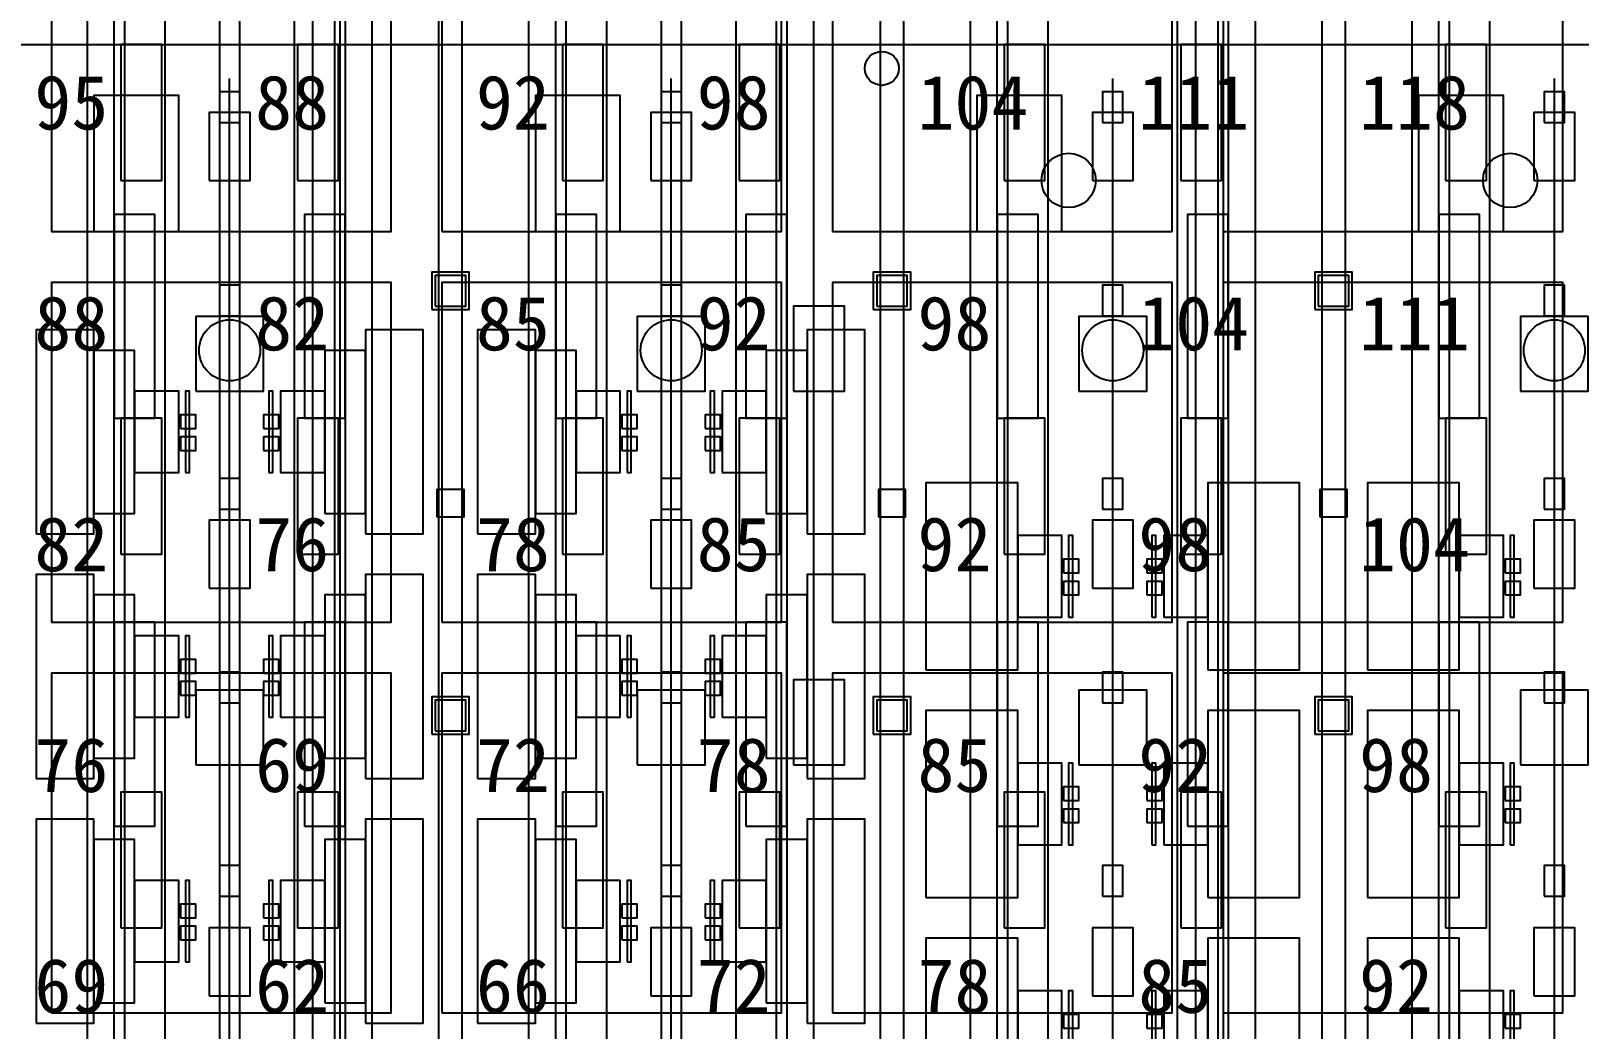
# Model space of a CAD drawing. Header units: metres. Extents: x -1640 to 1560, y -268 to 2338.
# Drawn here: x 166.9 to 212.48, y 934.02 to 963.4 of the extents above; entities that cross this region are included whole.
import ezdxf

# ---------------------------------------------------------------- set-up
doc = ezdxf.new("R2010")
doc.units = ezdxf.units.M
for name, color, linetype in [('1F_CHL', 4, 'Continuous'), ('1F_PUMP', 2, 'Continuous'), ('1F_SCR', 3, 'Continuous'), ('1F_STRUCT_COLUMN', 8, 'Continuous'), ('2F_CSF_LATERAL_RACK_CONCEPT', 9, 'Continuous'), ('2F_RFG', 5, 'Continuous'), ('2F_STRUCT_COLUMN', 8, 'Continuous'), ('2F_VMB', 6, 'Continuous'), ('3F_CLEANROOM_OVERHEAD_PIPE_DUCT_CONCEPT', 9, 'Continuous'), ('3F_CMP', 5, 'Continuous'), ('3F_EHS_EGRESS_DIST_M', 2, 'Continuous'), ('3F_EHS_EXTINGUISHER_HYDRANT_CABINET_CONCEPT', 1, 'Continuous'), ('3F_EHS_GAS_DETECTOR', 6, 'Continuous'), ('3F_EHS_SAFETY_SHOWER_EYEWASH_CONCEPT', 3, 'Continuous'), ('3F_ETCH', 2, 'Continuous'), ('3F_FOUP', 5, 'Continuous'), ('3F_OHT', 9, 'Continuous'), ('3F_OHTV', 1, 'Continuous'), ('3F_STK', 3, 'Continuous'), ('3F_STRUCT_COLUMN', 8, 'Continuous'), ('3F_TBAR', 6, 'Continuous'), ('4F_FFU', 1, 'Continuous'), ('4F_STRUCT_PLENUM_TRUSS_CONCEPT', 9, 'Continuous'), ('5F_CHL', 4, 'Continuous'), ('5F_PUMP', 2, 'Continuous'), ('5F_SCR', 3, 'Continuous'), ('5F_STRUCT_COLUMN', 8, 'Continuous'), ('6F_CSF_LATERAL_RACK_CONCEPT', 9, 'Continuous'), ('6F_RFG', 5, 'Continuous'), ('6F_STRUCT_COLUMN', 8, 'Continuous'), ('6F_VMB', 6, 'Continuous'), ('7F_CLEANROOM_OVERHEAD_PIPE_DUCT_CONCEPT', 9, 'Continuous'), ('7F_CMP', 5, 'Continuous'), ('7F_EHS_EGRESS_DIST_M', 2, 'Continuous'), ('7F_EHS_EXTINGUISHER_HYDRANT_CABINET_CONCEPT', 1, 'Continuous'), ('7F_EHS_GAS_DETECTOR', 6, 'Continuous'), ('7F_EHS_SAFETY_SHOWER_EYEWASH_CONCEPT', 3, 'Continuous'), ('7F_ETCH', 2, 'Continuous'), ('7F_FOUP', 5, 'Continuous'), ('7F_OHT', 9, 'Continuous'), ('7F_OHTV', 1, 'Continuous'), ('7F_STK', 3, 'Continuous'), ('7F_STRUCT_COLUMN', 8, 'Continuous'), ('7F_TBAR', 6, 'Continuous'), ('8F_FFU', 1, 'Continuous'), ('8F_STRUCT_PLENUM_TRUSS_CONCEPT', 9, 'Continuous'), ('EHS_TREATED_EXHAUST', 30, 'Continuous'), ('UTIL_PCW.R_CONCEPT', 1, 'Continuous'), ('UTIL_PCW.S_CONCEPT', 6, 'Continuous')]:
    doc.layers.add(name, color=color, linetype=linetype)

msp = doc.modelspace()

# ---------------------------------------------------------------- linework, layer by layer
at = {"layer": '1F_CHL'}
for points in [[(189.35, 952.8), (190.85, 952.8), (190.85, 955.3), (189.35, 955.3)], [(189.35, 941.8), (190.85, 941.8), (190.85, 944.3), (189.35, 944.3)]]:
    msp.add_lwpolyline(points, close=True, dxfattribs=at)
at = {"layer": '1F_PUMP'}
for points in [[(169.55, 959), (170.75, 959), (170.75, 963), (169.55, 963)], [(174.75, 959), (175.95, 959), (175.95, 963), (174.75, 963)], [(182.55, 959), (183.75, 959), (183.75, 963), (182.55, 963)], [(187.75, 959), (188.95, 959), (188.95, 963), (187.75, 963)], [(195.55, 959), (196.75, 959), (196.75, 963), (195.55, 963)], [(200.75, 959), (201.95, 959), (201.95, 963), (200.75, 963)], [(208.55, 959), (209.75, 959), (209.75, 963), (208.55, 963)], [(169.55, 948), (170.75, 948), (170.75, 952), (169.55, 952)], [(174.75, 948), (175.95, 948), (175.95, 952), (174.75, 952)], [(182.55, 948), (183.75, 948), (183.75, 952), (182.55, 952)], [(187.75, 948), (188.95, 948), (188.95, 952), (187.75, 952)], [(195.55, 948), (196.75, 948), (196.75, 952), (195.55, 952)], [(200.75, 948), (201.95, 948), (201.95, 952), (200.75, 952)], [(208.55, 948), (209.75, 948), (209.75, 952), (208.55, 952)], [(169.55, 937), (170.75, 937), (170.75, 941), (169.55, 941)], [(174.75, 937), (175.95, 937), (175.95, 941), (174.75, 941)], [(182.55, 937), (183.75, 937), (183.75, 941), (182.55, 941)], [(187.75, 937), (188.95, 937), (188.95, 941), (187.75, 941)], [(195.55, 937), (196.75, 937), (196.75, 941), (195.55, 941)], [(200.75, 937), (201.95, 937), (201.95, 941), (200.75, 941)], [(208.55, 937), (209.75, 937), (209.75, 941), (208.55, 941)]]:
    msp.add_lwpolyline(points, close=True, dxfattribs=at)
at = {"layer": '1F_SCR'}
for points in [[(171.75, 952.8), (173.75, 952.8), (173.75, 955), (171.75, 955)], [(184.75, 952.8), (186.75, 952.8), (186.75, 955), (184.75, 955)], [(197.75, 952.8), (199.75, 952.8), (199.75, 955), (197.75, 955)], [(210.75, 952.8), (212.75, 952.8), (212.75, 955), (210.75, 955)], [(171.75, 941.8), (173.75, 941.8), (173.75, 944), (171.75, 944)], [(184.75, 941.8), (186.75, 941.8), (186.75, 944), (184.75, 944)], [(197.75, 941.8), (199.75, 941.8), (199.75, 944), (197.75, 944)], [(210.75, 941.8), (212.75, 941.8), (212.75, 944), (210.75, 944)]]:
    msp.add_lwpolyline(points, close=True, dxfattribs=at)
at = {"layer": '1F_STRUCT_COLUMN'}
for points in [[(178.7, 955.2), (179.8, 955.2), (179.8, 956.3), (178.7, 956.3)], [(191.7, 955.2), (192.8, 955.2), (192.8, 956.3), (191.7, 956.3)], [(204.7, 955.2), (205.8, 955.2), (205.8, 956.3), (204.7, 956.3)], [(178.7, 942.7), (179.8, 942.7), (179.8, 943.8), (178.7, 943.8)], [(191.7, 942.7), (192.8, 942.7), (192.8, 943.8), (191.7, 943.8)], [(204.7, 942.7), (205.8, 942.7), (205.8, 943.8), (204.7, 943.8)]]:
    msp.add_lwpolyline(points, close=True, dxfattribs=at)
at = {"layer": '2F_CSF_LATERAL_RACK_CONCEPT'}
for points in [[(168.55, 891), (169.35, 891), (169.35, 1041), (168.55, 1041)], [(176.15, 891), (176.95, 891), (176.95, 1041), (176.15, 1041)], [(181.55, 891), (182.35, 891), (182.35, 1041), (181.55, 1041)], [(189.15, 891), (189.95, 891), (189.95, 1041), (189.15, 1041)], [(194.55, 891), (195.35, 891), (195.35, 1041), (194.55, 1041)], [(202.15, 891), (202.95, 891), (202.95, 1041), (202.15, 1041)], [(207.55, 891), (208.35, 891), (208.35, 1041), (207.55, 1041)]]:
    msp.add_lwpolyline(points, close=True, dxfattribs=at)
at = {"layer": '2F_RFG'}
for points in [[(169.35, 952), (170.55, 952), (170.55, 958), (169.35, 958)], [(174.95, 952), (176.15, 952), (176.15, 958), (174.95, 958)], [(182.35, 952), (183.55, 952), (183.55, 958), (182.35, 958)], [(187.95, 952), (189.15, 952), (189.15, 958), (187.95, 958)], [(195.35, 952), (196.55, 952), (196.55, 958), (195.35, 958)], [(200.95, 952), (202.15, 952), (202.15, 958), (200.95, 958)], [(208.35, 952), (209.55, 952), (209.55, 958), (208.35, 958)], [(169.35, 940), (170.55, 940), (170.55, 946), (169.35, 946)], [(174.95, 940), (176.15, 940), (176.15, 946), (174.95, 946)], [(182.35, 940), (183.55, 940), (183.55, 946), (182.35, 946)], [(187.95, 940), (189.15, 940), (189.15, 946), (187.95, 946)], [(195.35, 940), (196.55, 940), (196.55, 946), (195.35, 946)], [(200.95, 940), (202.15, 940), (202.15, 946), (200.95, 946)], [(208.35, 940), (209.55, 940), (209.55, 946), (208.35, 946)]]:
    msp.add_lwpolyline(points, close=True, dxfattribs=at)
at = {"layer": '2F_STRUCT_COLUMN'}
for points in [[(178.8, 955.3), (179.7, 955.3), (179.7, 956.2), (178.8, 956.2)], [(191.8, 955.3), (192.7, 955.3), (192.7, 956.2), (191.8, 956.2)], [(204.8, 955.3), (205.7, 955.3), (205.7, 956.2), (204.8, 956.2)], [(178.8, 942.8), (179.7, 942.8), (179.7, 943.7), (178.8, 943.7)], [(191.8, 942.8), (192.7, 942.8), (192.7, 943.7), (191.8, 943.7)], [(204.8, 942.8), (205.7, 942.8), (205.7, 943.7), (204.8, 943.7)]]:
    msp.add_lwpolyline(points, close=True, dxfattribs=at)
at = {"layer": '2F_VMB'}
for points in [[(172.15, 959), (173.35, 959), (173.35, 961), (172.15, 961)], [(185.15, 959), (186.35, 959), (186.35, 961), (185.15, 961)], [(198.15, 959), (199.35, 959), (199.35, 961), (198.15, 961)], [(211.15, 959), (212.35, 959), (212.35, 961), (211.15, 961)], [(172.15, 947), (173.35, 947), (173.35, 949), (172.15, 949)], [(185.15, 947), (186.35, 947), (186.35, 949), (185.15, 949)], [(198.15, 947), (199.35, 947), (199.35, 949), (198.15, 949)], [(211.15, 947), (212.35, 947), (212.35, 949), (211.15, 949)], [(172.15, 935), (173.35, 935), (173.35, 937), (172.15, 937)], [(185.15, 935), (186.35, 935), (186.35, 937), (185.15, 937)], [(198.15, 935), (199.35, 935), (199.35, 937), (198.15, 937)], [(211.15, 935), (212.35, 935), (212.35, 937), (211.15, 937)]]:
    msp.add_lwpolyline(points, close=True, dxfattribs=at)
at = {"layer": '3F_CLEANROOM_OVERHEAD_PIPE_DUCT_CONCEPT'}
for points in [[(169.65, 890), (170.85, 890), (170.85, 1042), (169.65, 1042)], [(174.65, 890), (175.85, 890), (175.85, 1042), (174.65, 1042)], [(182.65, 890), (183.85, 890), (183.85, 1042), (182.65, 1042)], [(187.65, 890), (188.85, 890), (188.85, 1042), (187.65, 1042)], [(195.65, 890), (196.85, 890), (196.85, 1042), (195.65, 1042)], [(200.65, 890), (201.85, 890), (201.85, 1042), (200.65, 1042)], [(208.65, 890), (209.85, 890), (209.85, 1042), (208.65, 1042)]]:
    msp.add_lwpolyline(points, close=True, dxfattribs=at)
at = {"layer": '3F_CMP'}
for points in [[(193.25, 944.6), (195.95, 944.6), (195.95, 950.1), (193.25, 950.1)], [(201.55, 944.6), (204.25, 944.6), (204.25, 950.1), (201.55, 950.1)], [(206.25, 944.6), (208.95, 944.6), (208.95, 950.1), (206.25, 950.1)], [(195.95, 946.15), (197.25, 946.15), (197.25, 948.55), (195.95, 948.55)], [(200.25, 946.15), (201.55, 946.15), (201.55, 948.55), (200.25, 948.55)], [(208.95, 946.15), (210.25, 946.15), (210.25, 948.55), (208.95, 948.55)], [(193.25, 937.9), (195.95, 937.9), (195.95, 943.4), (193.25, 943.4)], [(201.55, 937.9), (204.25, 937.9), (204.25, 943.4), (201.55, 943.4)], [(206.25, 937.9), (208.95, 937.9), (208.95, 943.4), (206.25, 943.4)], [(195.95, 939.45), (197.25, 939.45), (197.25, 941.85), (195.95, 941.85)], [(200.25, 939.45), (201.55, 939.45), (201.55, 941.85), (200.25, 941.85)], [(208.95, 939.45), (210.25, 939.45), (210.25, 941.85), (208.95, 941.85)], [(193.25, 931.2), (195.95, 931.2), (195.95, 936.7), (193.25, 936.7)], [(201.55, 931.2), (204.25, 931.2), (204.25, 936.7), (201.55, 936.7)], [(206.25, 931.2), (208.95, 931.2), (208.95, 936.7), (206.25, 936.7)], [(195.95, 932.75), (197.25, 932.75), (197.25, 935.15), (195.95, 935.15)], [(200.25, 932.75), (201.55, 932.75), (201.55, 935.15), (200.25, 935.15)], [(208.95, 932.75), (210.25, 932.75), (210.25, 935.15), (208.95, 935.15)]]:
    msp.add_lwpolyline(points, close=True, dxfattribs=at)
at = {"layer": '3F_EHS_EXTINGUISHER_HYDRANT_CABINET_CONCEPT'}
msp.add_circle((191.95, 962.3), 0.5, dxfattribs=at)
at = {"layer": '3F_EHS_GAS_DETECTOR'}
for centre in [(172.75, 954), (185.75, 954), (198.75, 954), (211.75, 954)]:
    msp.add_circle(centre, 0.9, dxfattribs=at)
at = {"layer": '3F_EHS_SAFETY_SHOWER_EYEWASH_CONCEPT'}
for centre in [(197.45, 959), (210.45, 959)]:
    msp.add_circle(centre, 0.8, dxfattribs=at)
at = {"layer": '3F_ETCH'}
for points in [[(167.05, 948.6), (168.75, 948.6), (168.75, 954.6), (167.05, 954.6)], [(176.75, 948.6), (178.45, 948.6), (178.45, 954.6), (176.75, 954.6)], [(180.05, 948.6), (181.75, 948.6), (181.75, 954.6), (180.05, 954.6)], [(189.75, 948.6), (191.45, 948.6), (191.45, 954.6), (189.75, 954.6)], [(168.75, 949.2), (169.95, 949.2), (169.95, 954), (168.75, 954)], [(175.55, 949.2), (176.75, 949.2), (176.75, 954), (175.55, 954)], [(181.75, 949.2), (182.95, 949.2), (182.95, 954), (181.75, 954)], [(188.55, 949.2), (189.75, 949.2), (189.75, 954), (188.55, 954)], [(169.95, 950.4), (171.25, 950.4), (171.25, 952.8), (169.95, 952.8)], [(174.25, 950.4), (175.55, 950.4), (175.55, 952.8), (174.25, 952.8)], [(182.95, 950.4), (184.25, 950.4), (184.25, 952.8), (182.95, 952.8)], [(187.25, 950.4), (188.55, 950.4), (188.55, 952.8), (187.25, 952.8)], [(167.05, 941.4), (168.75, 941.4), (168.75, 947.4), (167.05, 947.4)], [(176.75, 941.4), (178.45, 941.4), (178.45, 947.4), (176.75, 947.4)], [(180.05, 941.4), (181.75, 941.4), (181.75, 947.4), (180.05, 947.4)], [(189.75, 941.4), (191.45, 941.4), (191.45, 947.4), (189.75, 947.4)], [(168.75, 942), (169.95, 942), (169.95, 946.8), (168.75, 946.8)], [(175.55, 942), (176.75, 942), (176.75, 946.8), (175.55, 946.8)], [(181.75, 942), (182.95, 942), (182.95, 946.8), (181.75, 946.8)], [(188.55, 942), (189.75, 942), (189.75, 946.8), (188.55, 946.8)], [(169.95, 943.2), (171.25, 943.2), (171.25, 945.6), (169.95, 945.6)], [(174.25, 943.2), (175.55, 943.2), (175.55, 945.6), (174.25, 945.6)], [(182.95, 943.2), (184.25, 943.2), (184.25, 945.6), (182.95, 945.6)], [(187.25, 943.2), (188.55, 943.2), (188.55, 945.6), (187.25, 945.6)], [(167.05, 934.2), (168.75, 934.2), (168.75, 940.2), (167.05, 940.2)], [(176.75, 934.2), (178.45, 934.2), (178.45, 940.2), (176.75, 940.2)], [(180.05, 934.2), (181.75, 934.2), (181.75, 940.2), (180.05, 940.2)], [(189.75, 934.2), (191.45, 934.2), (191.45, 940.2), (189.75, 940.2)], [(168.75, 934.8), (169.95, 934.8), (169.95, 939.6), (168.75, 939.6)], [(175.55, 934.8), (176.75, 934.8), (176.75, 939.6), (175.55, 939.6)], [(181.75, 934.8), (182.95, 934.8), (182.95, 939.6), (181.75, 939.6)], [(188.55, 934.8), (189.75, 934.8), (189.75, 939.6), (188.55, 939.6)], [(169.95, 936), (171.25, 936), (171.25, 938.4), (169.95, 938.4)], [(174.25, 936), (175.55, 936), (175.55, 938.4), (174.25, 938.4)], [(182.95, 936), (184.25, 936), (184.25, 938.4), (182.95, 938.4)], [(187.25, 936), (188.55, 936), (188.55, 938.4), (187.25, 938.4)]]:
    msp.add_lwpolyline(points, close=True, dxfattribs=at)
at = {"layer": '3F_FOUP'}
for points in [[(171.3, 951.7), (171.75, 951.7), (171.75, 952.1), (171.3, 952.1)], [(173.75, 951.7), (174.2, 951.7), (174.2, 952.1), (173.75, 952.1)], [(184.3, 951.7), (184.75, 951.7), (184.75, 952.1), (184.3, 952.1)], [(186.75, 951.7), (187.2, 951.7), (187.2, 952.1), (186.75, 952.1)], [(171.3, 951.05), (171.75, 951.05), (171.75, 951.45), (171.3, 951.45)], [(173.75, 951.05), (174.2, 951.05), (174.2, 951.45), (173.75, 951.45)], [(184.3, 951.05), (184.75, 951.05), (184.75, 951.45), (184.3, 951.45)], [(186.75, 951.05), (187.2, 951.05), (187.2, 951.45), (186.75, 951.45)], [(197.3, 947.45), (197.75, 947.45), (197.75, 947.85), (197.3, 947.85)], [(199.75, 947.45), (200.2, 947.45), (200.2, 947.85), (199.75, 947.85)], [(210.3, 947.45), (210.75, 947.45), (210.75, 947.85), (210.3, 947.85)], [(197.3, 946.8), (197.75, 946.8), (197.75, 947.2), (197.3, 947.2)], [(199.75, 946.8), (200.2, 946.8), (200.2, 947.2), (199.75, 947.2)], [(210.3, 946.8), (210.75, 946.8), (210.75, 947.2), (210.3, 947.2)], [(171.3, 944.5), (171.75, 944.5), (171.75, 944.9), (171.3, 944.9)], [(173.75, 944.5), (174.2, 944.5), (174.2, 944.9), (173.75, 944.9)], [(184.3, 944.5), (184.75, 944.5), (184.75, 944.9), (184.3, 944.9)], [(186.75, 944.5), (187.2, 944.5), (187.2, 944.9), (186.75, 944.9)], [(171.3, 943.85), (171.75, 943.85), (171.75, 944.25), (171.3, 944.25)], [(173.75, 943.85), (174.2, 943.85), (174.2, 944.25), (173.75, 944.25)], [(184.3, 943.85), (184.75, 943.85), (184.75, 944.25), (184.3, 944.25)], [(186.75, 943.85), (187.2, 943.85), (187.2, 944.25), (186.75, 944.25)], [(197.3, 940.75), (197.75, 940.75), (197.75, 941.15), (197.3, 941.15)], [(199.75, 940.75), (200.2, 940.75), (200.2, 941.15), (199.75, 941.15)], [(210.3, 940.75), (210.75, 940.75), (210.75, 941.15), (210.3, 941.15)], [(197.3, 940.1), (197.75, 940.1), (197.75, 940.5), (197.3, 940.5)], [(199.75, 940.1), (200.2, 940.1), (200.2, 940.5), (199.75, 940.5)], [(210.3, 940.1), (210.75, 940.1), (210.75, 940.5), (210.3, 940.5)], [(171.3, 937.3), (171.75, 937.3), (171.75, 937.7), (171.3, 937.7)], [(173.75, 937.3), (174.2, 937.3), (174.2, 937.7), (173.75, 937.7)], [(184.3, 937.3), (184.75, 937.3), (184.75, 937.7), (184.3, 937.7)], [(186.75, 937.3), (187.2, 937.3), (187.2, 937.7), (186.75, 937.7)], [(171.3, 936.65), (171.75, 936.65), (171.75, 937.05), (171.3, 937.05)], [(173.75, 936.65), (174.2, 936.65), (174.2, 937.05), (173.75, 937.05)], [(184.3, 936.65), (184.75, 936.65), (184.75, 937.05), (184.3, 937.05)], [(186.75, 936.65), (187.2, 936.65), (187.2, 937.05), (186.75, 937.05)], [(197.3, 934.05), (197.75, 934.05), (197.75, 934.45), (197.3, 934.45)], [(199.75, 934.05), (200.2, 934.05), (200.2, 934.45), (199.75, 934.45)], [(210.3, 934.05), (210.75, 934.05), (210.75, 934.45), (210.3, 934.45)]]:
    msp.add_lwpolyline(points, close=True, dxfattribs=at)
at = {"layer": '3F_OHT'}
for p, q in [((172.75, 890), (172.75, 962)), ((185.75, 890), (185.75, 962)), ((198.75, 890), (198.75, 962)), ((211.75, 890), (211.75, 962))]:
    msp.add_line(p, q, dxfattribs=at)
at = {"layer": '3F_OHTV'}
for points in [[(172.45, 960.71), (173.05, 960.71), (173.05, 961.61), (172.45, 961.61)], [(185.45, 960.71), (186.05, 960.71), (186.05, 961.61), (185.45, 961.61)], [(198.45, 960.71), (199.05, 960.71), (199.05, 961.61), (198.45, 961.61)], [(211.45, 960.71), (212.05, 960.71), (212.05, 961.61), (211.45, 961.61)], [(172.45, 955.02), (173.05, 955.02), (173.05, 955.92), (172.45, 955.92)], [(185.45, 955.02), (186.05, 955.02), (186.05, 955.92), (185.45, 955.92)], [(198.45, 955.02), (199.05, 955.02), (199.05, 955.92), (198.45, 955.92)], [(211.45, 955.02), (212.05, 955.02), (212.05, 955.92), (211.45, 955.92)], [(172.45, 949.33), (173.05, 949.33), (173.05, 950.23), (172.45, 950.23)], [(185.45, 949.33), (186.05, 949.33), (186.05, 950.23), (185.45, 950.23)], [(198.45, 949.33), (199.05, 949.33), (199.05, 950.23), (198.45, 950.23)], [(211.45, 949.33), (212.05, 949.33), (212.05, 950.23), (211.45, 950.23)], [(172.45, 943.63), (173.05, 943.63), (173.05, 944.53), (172.45, 944.53)], [(185.45, 943.63), (186.05, 943.63), (186.05, 944.53), (185.45, 944.53)], [(198.45, 943.63), (199.05, 943.63), (199.05, 944.53), (198.45, 944.53)], [(211.45, 943.63), (212.05, 943.63), (212.05, 944.53), (211.45, 944.53)], [(172.45, 937.94), (173.05, 937.94), (173.05, 938.84), (172.45, 938.84)], [(185.45, 937.94), (186.05, 937.94), (186.05, 938.84), (185.45, 938.84)], [(198.45, 937.94), (199.05, 937.94), (199.05, 938.84), (198.45, 938.84)], [(211.45, 937.94), (212.05, 937.94), (212.05, 938.84), (211.45, 938.84)]]:
    msp.add_lwpolyline(points, close=True, dxfattribs=at)
at = {"layer": '3F_STK'}
for points in [[(168.75, 957.5), (171.25, 957.5), (171.25, 961.5), (168.75, 961.5)], [(181.75, 957.5), (184.25, 957.5), (184.25, 961.5), (181.75, 961.5)], [(194.75, 957.5), (197.25, 957.5), (197.25, 961.5), (194.75, 961.5)], [(207.75, 957.5), (210.25, 957.5), (210.25, 961.5), (207.75, 961.5)]]:
    msp.add_lwpolyline(points, close=True, dxfattribs=at)
at = {"layer": '3F_STRUCT_COLUMN'}
for points in [[(178.85, 949.1), (179.65, 949.1), (179.65, 949.9), (178.85, 949.9)], [(191.85, 949.1), (192.65, 949.1), (192.65, 949.9), (191.85, 949.9)], [(204.85, 949.1), (205.65, 949.1), (205.65, 949.9), (204.85, 949.9)]]:
    msp.add_lwpolyline(points, close=True, dxfattribs=at)
at = {"layer": '3F_TBAR'}
for points in [[(171.45, 950.4), (171.57, 950.4), (171.57, 952.8), (171.45, 952.8)], [(173.9, 950.4), (174.02, 950.4), (174.02, 952.8), (173.9, 952.8)], [(184.45, 950.4), (184.57, 950.4), (184.57, 952.8), (184.45, 952.8)], [(186.9, 950.4), (187.02, 950.4), (187.02, 952.8), (186.9, 952.8)], [(197.45, 946.15), (197.57, 946.15), (197.57, 948.55), (197.45, 948.55)], [(199.9, 946.15), (200.02, 946.15), (200.02, 948.55), (199.9, 948.55)], [(210.45, 946.15), (210.57, 946.15), (210.57, 948.55), (210.45, 948.55)], [(171.45, 943.2), (171.57, 943.2), (171.57, 945.6), (171.45, 945.6)], [(173.9, 943.2), (174.02, 943.2), (174.02, 945.6), (173.9, 945.6)], [(184.45, 943.2), (184.57, 943.2), (184.57, 945.6), (184.45, 945.6)], [(186.9, 943.2), (187.02, 943.2), (187.02, 945.6), (186.9, 945.6)], [(197.45, 939.45), (197.57, 939.45), (197.57, 941.85), (197.45, 941.85)], [(199.9, 939.45), (200.02, 939.45), (200.02, 941.85), (199.9, 941.85)], [(210.45, 939.45), (210.57, 939.45), (210.57, 941.85), (210.45, 941.85)], [(171.45, 936), (171.57, 936), (171.57, 938.4), (171.45, 938.4)], [(173.9, 936), (174.02, 936), (174.02, 938.4), (173.9, 938.4)], [(184.45, 936), (184.57, 936), (184.57, 938.4), (184.45, 938.4)], [(186.9, 936), (187.02, 936), (187.02, 938.4), (186.9, 938.4)], [(197.45, 932.75), (197.57, 932.75), (197.57, 935.15), (197.45, 935.15)], [(199.9, 932.75), (200.02, 932.75), (200.02, 935.15), (199.9, 935.15)], [(210.45, 932.75), (210.57, 932.75), (210.57, 935.15), (210.45, 935.15)]]:
    msp.add_lwpolyline(points, close=True, dxfattribs=at)
at = {"layer": '4F_FFU'}
for points in [[(167.5, 957.5), (177.5, 957.5), (177.5, 967.5), (167.5, 967.5)], [(179, 957.5), (189, 957.5), (189, 967.5), (179, 967.5)], [(190.5, 957.5), (200.5, 957.5), (200.5, 967.5), (190.5, 967.5)], [(202, 957.5), (212, 957.5), (212, 967.5), (202, 967.5)], [(167.5, 946), (177.5, 946), (177.5, 956), (167.5, 956)], [(179, 946), (189, 946), (189, 956), (179, 956)], [(190.5, 946), (200.5, 946), (200.5, 956), (190.5, 956)], [(202, 946), (212, 946), (212, 956), (202, 956)], [(167.5, 934.5), (177.5, 934.5), (177.5, 944.5), (167.5, 944.5)], [(179, 934.5), (189, 934.5), (189, 944.5), (179, 944.5)], [(190.5, 934.5), (200.5, 934.5), (200.5, 944.5), (190.5, 944.5)], [(202, 934.5), (212, 934.5), (212, 944.5), (202, 944.5)]]:
    msp.add_lwpolyline(points, close=True, dxfattribs=at)
at = {"layer": '4F_STRUCT_PLENUM_TRUSS_CONCEPT'}
for points in [[(178.9, 887), (179.6, 887), (179.6, 1045), (178.9, 1045)], [(191.9, 887), (192.6, 887), (192.6, 1045), (191.9, 1045)], [(204.9, 887), (205.6, 887), (205.6, 1045), (204.9, 1045)]]:
    msp.add_lwpolyline(points, close=True, dxfattribs=at)
at = {"layer": '5F_CHL'}
for points in [[(189.35, 952.8), (190.85, 952.8), (190.85, 955.3), (189.35, 955.3)], [(189.35, 941.8), (190.85, 941.8), (190.85, 944.3), (189.35, 944.3)]]:
    msp.add_lwpolyline(points, close=True, dxfattribs=at)
at = {"layer": '5F_PUMP'}
for points in [[(169.55, 959), (170.75, 959), (170.75, 963), (169.55, 963)], [(174.75, 959), (175.95, 959), (175.95, 963), (174.75, 963)], [(182.55, 959), (183.75, 959), (183.75, 963), (182.55, 963)], [(187.75, 959), (188.95, 959), (188.95, 963), (187.75, 963)], [(195.55, 959), (196.75, 959), (196.75, 963), (195.55, 963)], [(200.75, 959), (201.95, 959), (201.95, 963), (200.75, 963)], [(208.55, 959), (209.75, 959), (209.75, 963), (208.55, 963)], [(169.55, 948), (170.75, 948), (170.75, 952), (169.55, 952)], [(174.75, 948), (175.95, 948), (175.95, 952), (174.75, 952)], [(182.55, 948), (183.75, 948), (183.75, 952), (182.55, 952)], [(187.75, 948), (188.95, 948), (188.95, 952), (187.75, 952)], [(195.55, 948), (196.75, 948), (196.75, 952), (195.55, 952)], [(200.75, 948), (201.95, 948), (201.95, 952), (200.75, 952)], [(208.55, 948), (209.75, 948), (209.75, 952), (208.55, 952)], [(169.55, 937), (170.75, 937), (170.75, 941), (169.55, 941)], [(174.75, 937), (175.95, 937), (175.95, 941), (174.75, 941)], [(182.55, 937), (183.75, 937), (183.75, 941), (182.55, 941)], [(187.75, 937), (188.95, 937), (188.95, 941), (187.75, 941)], [(195.55, 937), (196.75, 937), (196.75, 941), (195.55, 941)], [(200.75, 937), (201.95, 937), (201.95, 941), (200.75, 941)], [(208.55, 937), (209.75, 937), (209.75, 941), (208.55, 941)]]:
    msp.add_lwpolyline(points, close=True, dxfattribs=at)
at = {"layer": '5F_SCR'}
for points in [[(171.75, 952.8), (173.75, 952.8), (173.75, 955), (171.75, 955)], [(184.75, 952.8), (186.75, 952.8), (186.75, 955), (184.75, 955)], [(197.75, 952.8), (199.75, 952.8), (199.75, 955), (197.75, 955)], [(210.75, 952.8), (212.75, 952.8), (212.75, 955), (210.75, 955)], [(171.75, 941.8), (173.75, 941.8), (173.75, 944), (171.75, 944)], [(184.75, 941.8), (186.75, 941.8), (186.75, 944), (184.75, 944)], [(197.75, 941.8), (199.75, 941.8), (199.75, 944), (197.75, 944)], [(210.75, 941.8), (212.75, 941.8), (212.75, 944), (210.75, 944)]]:
    msp.add_lwpolyline(points, close=True, dxfattribs=at)
at = {"layer": '5F_STRUCT_COLUMN'}
for points in [[(178.7, 955.2), (179.8, 955.2), (179.8, 956.3), (178.7, 956.3)], [(191.7, 955.2), (192.8, 955.2), (192.8, 956.3), (191.7, 956.3)], [(204.7, 955.2), (205.8, 955.2), (205.8, 956.3), (204.7, 956.3)], [(178.7, 942.7), (179.8, 942.7), (179.8, 943.8), (178.7, 943.8)], [(191.7, 942.7), (192.8, 942.7), (192.8, 943.8), (191.7, 943.8)], [(204.7, 942.7), (205.8, 942.7), (205.8, 943.8), (204.7, 943.8)]]:
    msp.add_lwpolyline(points, close=True, dxfattribs=at)
at = {"layer": '6F_CSF_LATERAL_RACK_CONCEPT'}
for points in [[(168.55, 891), (169.35, 891), (169.35, 1041), (168.55, 1041)], [(176.15, 891), (176.95, 891), (176.95, 1041), (176.15, 1041)], [(181.55, 891), (182.35, 891), (182.35, 1041), (181.55, 1041)], [(189.15, 891), (189.95, 891), (189.95, 1041), (189.15, 1041)], [(194.55, 891), (195.35, 891), (195.35, 1041), (194.55, 1041)], [(202.15, 891), (202.95, 891), (202.95, 1041), (202.15, 1041)], [(207.55, 891), (208.35, 891), (208.35, 1041), (207.55, 1041)]]:
    msp.add_lwpolyline(points, close=True, dxfattribs=at)
at = {"layer": '6F_RFG'}
for points in [[(169.35, 952), (170.55, 952), (170.55, 958), (169.35, 958)], [(174.95, 952), (176.15, 952), (176.15, 958), (174.95, 958)], [(182.35, 952), (183.55, 952), (183.55, 958), (182.35, 958)], [(187.95, 952), (189.15, 952), (189.15, 958), (187.95, 958)], [(195.35, 952), (196.55, 952), (196.55, 958), (195.35, 958)], [(200.95, 952), (202.15, 952), (202.15, 958), (200.95, 958)], [(208.35, 952), (209.55, 952), (209.55, 958), (208.35, 958)], [(169.35, 940), (170.55, 940), (170.55, 946), (169.35, 946)], [(174.95, 940), (176.15, 940), (176.15, 946), (174.95, 946)], [(182.35, 940), (183.55, 940), (183.55, 946), (182.35, 946)], [(187.95, 940), (189.15, 940), (189.15, 946), (187.95, 946)], [(195.35, 940), (196.55, 940), (196.55, 946), (195.35, 946)], [(200.95, 940), (202.15, 940), (202.15, 946), (200.95, 946)], [(208.35, 940), (209.55, 940), (209.55, 946), (208.35, 946)]]:
    msp.add_lwpolyline(points, close=True, dxfattribs=at)
at = {"layer": '6F_STRUCT_COLUMN'}
for points in [[(178.8, 955.3), (179.7, 955.3), (179.7, 956.2), (178.8, 956.2)], [(191.8, 955.3), (192.7, 955.3), (192.7, 956.2), (191.8, 956.2)], [(204.8, 955.3), (205.7, 955.3), (205.7, 956.2), (204.8, 956.2)], [(178.8, 942.8), (179.7, 942.8), (179.7, 943.7), (178.8, 943.7)], [(191.8, 942.8), (192.7, 942.8), (192.7, 943.7), (191.8, 943.7)], [(204.8, 942.8), (205.7, 942.8), (205.7, 943.7), (204.8, 943.7)]]:
    msp.add_lwpolyline(points, close=True, dxfattribs=at)
at = {"layer": '6F_VMB'}
for points in [[(172.15, 959), (173.35, 959), (173.35, 961), (172.15, 961)], [(185.15, 959), (186.35, 959), (186.35, 961), (185.15, 961)], [(198.15, 959), (199.35, 959), (199.35, 961), (198.15, 961)], [(211.15, 959), (212.35, 959), (212.35, 961), (211.15, 961)], [(172.15, 947), (173.35, 947), (173.35, 949), (172.15, 949)], [(185.15, 947), (186.35, 947), (186.35, 949), (185.15, 949)], [(198.15, 947), (199.35, 947), (199.35, 949), (198.15, 949)], [(211.15, 947), (212.35, 947), (212.35, 949), (211.15, 949)], [(172.15, 935), (173.35, 935), (173.35, 937), (172.15, 937)], [(185.15, 935), (186.35, 935), (186.35, 937), (185.15, 937)], [(198.15, 935), (199.35, 935), (199.35, 937), (198.15, 937)], [(211.15, 935), (212.35, 935), (212.35, 937), (211.15, 937)]]:
    msp.add_lwpolyline(points, close=True, dxfattribs=at)
at = {"layer": '7F_CLEANROOM_OVERHEAD_PIPE_DUCT_CONCEPT'}
for points in [[(169.65, 890), (170.85, 890), (170.85, 1042), (169.65, 1042)], [(174.65, 890), (175.85, 890), (175.85, 1042), (174.65, 1042)], [(182.65, 890), (183.85, 890), (183.85, 1042), (182.65, 1042)], [(187.65, 890), (188.85, 890), (188.85, 1042), (187.65, 1042)], [(195.65, 890), (196.85, 890), (196.85, 1042), (195.65, 1042)], [(200.65, 890), (201.85, 890), (201.85, 1042), (200.65, 1042)], [(208.65, 890), (209.85, 890), (209.85, 1042), (208.65, 1042)]]:
    msp.add_lwpolyline(points, close=True, dxfattribs=at)
at = {"layer": '7F_CMP'}
for points in [[(193.25, 944.6), (195.95, 944.6), (195.95, 950.1), (193.25, 950.1)], [(201.55, 944.6), (204.25, 944.6), (204.25, 950.1), (201.55, 950.1)], [(206.25, 944.6), (208.95, 944.6), (208.95, 950.1), (206.25, 950.1)], [(195.95, 946.15), (197.25, 946.15), (197.25, 948.55), (195.95, 948.55)], [(200.25, 946.15), (201.55, 946.15), (201.55, 948.55), (200.25, 948.55)], [(208.95, 946.15), (210.25, 946.15), (210.25, 948.55), (208.95, 948.55)], [(193.25, 937.9), (195.95, 937.9), (195.95, 943.4), (193.25, 943.4)], [(201.55, 937.9), (204.25, 937.9), (204.25, 943.4), (201.55, 943.4)], [(206.25, 937.9), (208.95, 937.9), (208.95, 943.4), (206.25, 943.4)], [(195.95, 939.45), (197.25, 939.45), (197.25, 941.85), (195.95, 941.85)], [(200.25, 939.45), (201.55, 939.45), (201.55, 941.85), (200.25, 941.85)], [(208.95, 939.45), (210.25, 939.45), (210.25, 941.85), (208.95, 941.85)], [(193.25, 931.2), (195.95, 931.2), (195.95, 936.7), (193.25, 936.7)], [(201.55, 931.2), (204.25, 931.2), (204.25, 936.7), (201.55, 936.7)], [(206.25, 931.2), (208.95, 931.2), (208.95, 936.7), (206.25, 936.7)], [(195.95, 932.75), (197.25, 932.75), (197.25, 935.15), (195.95, 935.15)], [(200.25, 932.75), (201.55, 932.75), (201.55, 935.15), (200.25, 935.15)], [(208.95, 932.75), (210.25, 932.75), (210.25, 935.15), (208.95, 935.15)]]:
    msp.add_lwpolyline(points, close=True, dxfattribs=at)
at = {"layer": '7F_EHS_EXTINGUISHER_HYDRANT_CABINET_CONCEPT'}
msp.add_circle((191.95, 962.3), 0.5, dxfattribs=at)
at = {"layer": '7F_EHS_GAS_DETECTOR'}
for centre in [(172.75, 954), (185.75, 954), (198.75, 954), (211.75, 954)]:
    msp.add_circle(centre, 0.9, dxfattribs=at)
at = {"layer": '7F_EHS_SAFETY_SHOWER_EYEWASH_CONCEPT'}
for centre in [(197.45, 959), (210.45, 959)]:
    msp.add_circle(centre, 0.8, dxfattribs=at)
at = {"layer": '7F_ETCH'}
for points in [[(167.05, 948.6), (168.75, 948.6), (168.75, 954.6), (167.05, 954.6)], [(176.75, 948.6), (178.45, 948.6), (178.45, 954.6), (176.75, 954.6)], [(180.05, 948.6), (181.75, 948.6), (181.75, 954.6), (180.05, 954.6)], [(189.75, 948.6), (191.45, 948.6), (191.45, 954.6), (189.75, 954.6)], [(168.75, 949.2), (169.95, 949.2), (169.95, 954), (168.75, 954)], [(175.55, 949.2), (176.75, 949.2), (176.75, 954), (175.55, 954)], [(181.75, 949.2), (182.95, 949.2), (182.95, 954), (181.75, 954)], [(188.55, 949.2), (189.75, 949.2), (189.75, 954), (188.55, 954)], [(169.95, 950.4), (171.25, 950.4), (171.25, 952.8), (169.95, 952.8)], [(174.25, 950.4), (175.55, 950.4), (175.55, 952.8), (174.25, 952.8)], [(182.95, 950.4), (184.25, 950.4), (184.25, 952.8), (182.95, 952.8)], [(187.25, 950.4), (188.55, 950.4), (188.55, 952.8), (187.25, 952.8)], [(167.05, 941.4), (168.75, 941.4), (168.75, 947.4), (167.05, 947.4)], [(176.75, 941.4), (178.45, 941.4), (178.45, 947.4), (176.75, 947.4)], [(180.05, 941.4), (181.75, 941.4), (181.75, 947.4), (180.05, 947.4)], [(189.75, 941.4), (191.45, 941.4), (191.45, 947.4), (189.75, 947.4)], [(168.75, 942), (169.95, 942), (169.95, 946.8), (168.75, 946.8)], [(175.55, 942), (176.75, 942), (176.75, 946.8), (175.55, 946.8)], [(181.75, 942), (182.95, 942), (182.95, 946.8), (181.75, 946.8)], [(188.55, 942), (189.75, 942), (189.75, 946.8), (188.55, 946.8)], [(169.95, 943.2), (171.25, 943.2), (171.25, 945.6), (169.95, 945.6)], [(174.25, 943.2), (175.55, 943.2), (175.55, 945.6), (174.25, 945.6)], [(182.95, 943.2), (184.25, 943.2), (184.25, 945.6), (182.95, 945.6)], [(187.25, 943.2), (188.55, 943.2), (188.55, 945.6), (187.25, 945.6)], [(167.05, 934.2), (168.75, 934.2), (168.75, 940.2), (167.05, 940.2)], [(176.75, 934.2), (178.45, 934.2), (178.45, 940.2), (176.75, 940.2)], [(180.05, 934.2), (181.75, 934.2), (181.75, 940.2), (180.05, 940.2)], [(189.75, 934.2), (191.45, 934.2), (191.45, 940.2), (189.75, 940.2)], [(168.75, 934.8), (169.95, 934.8), (169.95, 939.6), (168.75, 939.6)], [(175.55, 934.8), (176.75, 934.8), (176.75, 939.6), (175.55, 939.6)], [(181.75, 934.8), (182.95, 934.8), (182.95, 939.6), (181.75, 939.6)], [(188.55, 934.8), (189.75, 934.8), (189.75, 939.6), (188.55, 939.6)], [(169.95, 936), (171.25, 936), (171.25, 938.4), (169.95, 938.4)], [(174.25, 936), (175.55, 936), (175.55, 938.4), (174.25, 938.4)], [(182.95, 936), (184.25, 936), (184.25, 938.4), (182.95, 938.4)], [(187.25, 936), (188.55, 936), (188.55, 938.4), (187.25, 938.4)]]:
    msp.add_lwpolyline(points, close=True, dxfattribs=at)
at = {"layer": '7F_FOUP'}
for points in [[(171.3, 951.7), (171.75, 951.7), (171.75, 952.1), (171.3, 952.1)], [(173.75, 951.7), (174.2, 951.7), (174.2, 952.1), (173.75, 952.1)], [(184.3, 951.7), (184.75, 951.7), (184.75, 952.1), (184.3, 952.1)], [(186.75, 951.7), (187.2, 951.7), (187.2, 952.1), (186.75, 952.1)], [(171.3, 951.05), (171.75, 951.05), (171.75, 951.45), (171.3, 951.45)], [(173.75, 951.05), (174.2, 951.05), (174.2, 951.45), (173.75, 951.45)], [(184.3, 951.05), (184.75, 951.05), (184.75, 951.45), (184.3, 951.45)], [(186.75, 951.05), (187.2, 951.05), (187.2, 951.45), (186.75, 951.45)], [(197.3, 947.45), (197.75, 947.45), (197.75, 947.85), (197.3, 947.85)], [(199.75, 947.45), (200.2, 947.45), (200.2, 947.85), (199.75, 947.85)], [(210.3, 947.45), (210.75, 947.45), (210.75, 947.85), (210.3, 947.85)], [(197.3, 946.8), (197.75, 946.8), (197.75, 947.2), (197.3, 947.2)], [(199.75, 946.8), (200.2, 946.8), (200.2, 947.2), (199.75, 947.2)], [(210.3, 946.8), (210.75, 946.8), (210.75, 947.2), (210.3, 947.2)], [(171.3, 944.5), (171.75, 944.5), (171.75, 944.9), (171.3, 944.9)], [(173.75, 944.5), (174.2, 944.5), (174.2, 944.9), (173.75, 944.9)], [(184.3, 944.5), (184.75, 944.5), (184.75, 944.9), (184.3, 944.9)], [(186.75, 944.5), (187.2, 944.5), (187.2, 944.9), (186.75, 944.9)], [(171.3, 943.85), (171.75, 943.85), (171.75, 944.25), (171.3, 944.25)], [(173.75, 943.85), (174.2, 943.85), (174.2, 944.25), (173.75, 944.25)], [(184.3, 943.85), (184.75, 943.85), (184.75, 944.25), (184.3, 944.25)], [(186.75, 943.85), (187.2, 943.85), (187.2, 944.25), (186.75, 944.25)], [(197.3, 940.75), (197.75, 940.75), (197.75, 941.15), (197.3, 941.15)], [(199.75, 940.75), (200.2, 940.75), (200.2, 941.15), (199.75, 941.15)], [(210.3, 940.75), (210.75, 940.75), (210.75, 941.15), (210.3, 941.15)], [(197.3, 940.1), (197.75, 940.1), (197.75, 940.5), (197.3, 940.5)], [(199.75, 940.1), (200.2, 940.1), (200.2, 940.5), (199.75, 940.5)], [(210.3, 940.1), (210.75, 940.1), (210.75, 940.5), (210.3, 940.5)], [(171.3, 937.3), (171.75, 937.3), (171.75, 937.7), (171.3, 937.7)], [(173.75, 937.3), (174.2, 937.3), (174.2, 937.7), (173.75, 937.7)], [(184.3, 937.3), (184.75, 937.3), (184.75, 937.7), (184.3, 937.7)], [(186.75, 937.3), (187.2, 937.3), (187.2, 937.7), (186.75, 937.7)], [(171.3, 936.65), (171.75, 936.65), (171.75, 937.05), (171.3, 937.05)], [(173.75, 936.65), (174.2, 936.65), (174.2, 937.05), (173.75, 937.05)], [(184.3, 936.65), (184.75, 936.65), (184.75, 937.05), (184.3, 937.05)], [(186.75, 936.65), (187.2, 936.65), (187.2, 937.05), (186.75, 937.05)], [(197.3, 934.05), (197.75, 934.05), (197.75, 934.45), (197.3, 934.45)], [(199.75, 934.05), (200.2, 934.05), (200.2, 934.45), (199.75, 934.45)], [(210.3, 934.05), (210.75, 934.05), (210.75, 934.45), (210.3, 934.45)]]:
    msp.add_lwpolyline(points, close=True, dxfattribs=at)
at = {"layer": '7F_OHT'}
for p, q in [((172.75, 890), (172.75, 962)), ((185.75, 890), (185.75, 962)), ((198.75, 890), (198.75, 962)), ((211.75, 890), (211.75, 962))]:
    msp.add_line(p, q, dxfattribs=at)
at = {"layer": '7F_OHTV'}
for points in [[(172.45, 960.71), (173.05, 960.71), (173.05, 961.61), (172.45, 961.61)], [(185.45, 960.71), (186.05, 960.71), (186.05, 961.61), (185.45, 961.61)], [(198.45, 960.71), (199.05, 960.71), (199.05, 961.61), (198.45, 961.61)], [(211.45, 960.71), (212.05, 960.71), (212.05, 961.61), (211.45, 961.61)], [(172.45, 955.02), (173.05, 955.02), (173.05, 955.92), (172.45, 955.92)], [(185.45, 955.02), (186.05, 955.02), (186.05, 955.92), (185.45, 955.92)], [(198.45, 955.02), (199.05, 955.02), (199.05, 955.92), (198.45, 955.92)], [(211.45, 955.02), (212.05, 955.02), (212.05, 955.92), (211.45, 955.92)], [(172.45, 949.33), (173.05, 949.33), (173.05, 950.23), (172.45, 950.23)], [(185.45, 949.33), (186.05, 949.33), (186.05, 950.23), (185.45, 950.23)], [(198.45, 949.33), (199.05, 949.33), (199.05, 950.23), (198.45, 950.23)], [(211.45, 949.33), (212.05, 949.33), (212.05, 950.23), (211.45, 950.23)], [(172.45, 943.63), (173.05, 943.63), (173.05, 944.53), (172.45, 944.53)], [(185.45, 943.63), (186.05, 943.63), (186.05, 944.53), (185.45, 944.53)], [(198.45, 943.63), (199.05, 943.63), (199.05, 944.53), (198.45, 944.53)], [(211.45, 943.63), (212.05, 943.63), (212.05, 944.53), (211.45, 944.53)], [(172.45, 937.94), (173.05, 937.94), (173.05, 938.84), (172.45, 938.84)], [(185.45, 937.94), (186.05, 937.94), (186.05, 938.84), (185.45, 938.84)], [(198.45, 937.94), (199.05, 937.94), (199.05, 938.84), (198.45, 938.84)], [(211.45, 937.94), (212.05, 937.94), (212.05, 938.84), (211.45, 938.84)]]:
    msp.add_lwpolyline(points, close=True, dxfattribs=at)
at = {"layer": '7F_STK'}
for points in [[(168.75, 957.5), (171.25, 957.5), (171.25, 961.5), (168.75, 961.5)], [(181.75, 957.5), (184.25, 957.5), (184.25, 961.5), (181.75, 961.5)], [(194.75, 957.5), (197.25, 957.5), (197.25, 961.5), (194.75, 961.5)], [(207.75, 957.5), (210.25, 957.5), (210.25, 961.5), (207.75, 961.5)]]:
    msp.add_lwpolyline(points, close=True, dxfattribs=at)
at = {"layer": '7F_STRUCT_COLUMN'}
for points in [[(178.85, 949.1), (179.65, 949.1), (179.65, 949.9), (178.85, 949.9)], [(191.85, 949.1), (192.65, 949.1), (192.65, 949.9), (191.85, 949.9)], [(204.85, 949.1), (205.65, 949.1), (205.65, 949.9), (204.85, 949.9)]]:
    msp.add_lwpolyline(points, close=True, dxfattribs=at)
at = {"layer": '7F_TBAR'}
for points in [[(171.45, 950.4), (171.57, 950.4), (171.57, 952.8), (171.45, 952.8)], [(173.9, 950.4), (174.02, 950.4), (174.02, 952.8), (173.9, 952.8)], [(184.45, 950.4), (184.57, 950.4), (184.57, 952.8), (184.45, 952.8)], [(186.9, 950.4), (187.02, 950.4), (187.02, 952.8), (186.9, 952.8)], [(197.45, 946.15), (197.57, 946.15), (197.57, 948.55), (197.45, 948.55)], [(199.9, 946.15), (200.02, 946.15), (200.02, 948.55), (199.9, 948.55)], [(210.45, 946.15), (210.57, 946.15), (210.57, 948.55), (210.45, 948.55)], [(171.45, 943.2), (171.57, 943.2), (171.57, 945.6), (171.45, 945.6)], [(173.9, 943.2), (174.02, 943.2), (174.02, 945.6), (173.9, 945.6)], [(184.45, 943.2), (184.57, 943.2), (184.57, 945.6), (184.45, 945.6)], [(186.9, 943.2), (187.02, 943.2), (187.02, 945.6), (186.9, 945.6)], [(197.45, 939.45), (197.57, 939.45), (197.57, 941.85), (197.45, 941.85)], [(199.9, 939.45), (200.02, 939.45), (200.02, 941.85), (199.9, 941.85)], [(210.45, 939.45), (210.57, 939.45), (210.57, 941.85), (210.45, 941.85)], [(171.45, 936), (171.57, 936), (171.57, 938.4), (171.45, 938.4)], [(173.9, 936), (174.02, 936), (174.02, 938.4), (173.9, 938.4)], [(184.45, 936), (184.57, 936), (184.57, 938.4), (184.45, 938.4)], [(186.9, 936), (187.02, 936), (187.02, 938.4), (186.9, 938.4)], [(197.45, 932.75), (197.57, 932.75), (197.57, 935.15), (197.45, 935.15)], [(199.9, 932.75), (200.02, 932.75), (200.02, 935.15), (199.9, 935.15)], [(210.45, 932.75), (210.57, 932.75), (210.57, 935.15), (210.45, 935.15)]]:
    msp.add_lwpolyline(points, close=True, dxfattribs=at)
at = {"layer": '8F_FFU'}
for points in [[(167.5, 957.5), (177.5, 957.5), (177.5, 967.5), (167.5, 967.5)], [(179, 957.5), (189, 957.5), (189, 967.5), (179, 967.5)], [(190.5, 957.5), (200.5, 957.5), (200.5, 967.5), (190.5, 967.5)], [(202, 957.5), (212, 957.5), (212, 967.5), (202, 967.5)], [(167.5, 946), (177.5, 946), (177.5, 956), (167.5, 956)], [(179, 946), (189, 946), (189, 956), (179, 956)], [(190.5, 946), (200.5, 946), (200.5, 956), (190.5, 956)], [(202, 946), (212, 946), (212, 956), (202, 956)], [(167.5, 934.5), (177.5, 934.5), (177.5, 944.5), (167.5, 944.5)], [(179, 934.5), (189, 934.5), (189, 944.5), (179, 944.5)], [(190.5, 934.5), (200.5, 934.5), (200.5, 944.5), (190.5, 944.5)], [(202, 934.5), (212, 934.5), (212, 944.5), (202, 944.5)]]:
    msp.add_lwpolyline(points, close=True, dxfattribs=at)
at = {"layer": '8F_STRUCT_PLENUM_TRUSS_CONCEPT'}
for points in [[(178.9, 887), (179.6, 887), (179.6, 1045), (178.9, 1045)], [(191.9, 887), (192.6, 887), (192.6, 1045), (191.9, 1045)], [(204.9, 887), (205.6, 887), (205.6, 1045), (204.9, 1045)]]:
    msp.add_lwpolyline(points, close=True, dxfattribs=at)
at = {"layer": 'EHS_TREATED_EXHAUST'}
for points in [[(172.45, 891), (173.05, 891), (173.05, 1053), (172.45, 1053)], [(172.45, 891), (173.05, 891), (173.05, 1053), (172.45, 1053)], [(185.45, 891), (186.05, 891), (186.05, 1053), (185.45, 1053)], [(185.45, 891), (186.05, 891), (186.05, 1053), (185.45, 1053)]]:
    msp.add_lwpolyline(points, close=True, dxfattribs=at)
at = {"layer": 'UTIL_PCW.R_CONCEPT'}
for p, q in [((176.005, 892.77), (176.005, 1039.22)), ((176.005, 892.77), (176.005, 1039.22)), ((202.005, 892.77), (202.005, 1039.22)), ((202.005, 892.77), (202.005, 1039.22))]:
    msp.add_line(p, q, dxfattribs=at)
at = {"layer": 'UTIL_PCW.S_CONCEPT'}
for p, q in [((175.195, 892.77), (175.195, 1039.22)), ((175.195, 892.77), (175.195, 1039.22)), ((201.195, 892.77), (201.195, 1039.22)), ((201.195, 892.77), (201.195, 1039.22)), ((-277.4, 963), (286.4, 963)), ((-277.4, 963), (286.4, 963))]:
    msp.add_line(p, q, dxfattribs=at)

# ---------------------------------------------------------------- texts
at = {"layer": '3F_EHS_EGRESS_DIST_M'}
for s, p in [('95', (167, 960.5)), ('88', (173.5, 960.5)), ('92', (180, 960.5)), ('98', (186.5, 960.5)), ('104', (193, 960.5)), ('111', (199.5, 960.5)), ('118', (206, 960.5)), ('88', (167, 954)), ('82', (173.5, 954)), ('85', (180, 954)), ('92', (186.5, 954)), ('98', (193, 954)), ('104', (199.5, 954)), ('111', (206, 954)), ('82', (167, 947.5)), ('76', (173.5, 947.5)), ('78', (180, 947.5)), ('85', (186.5, 947.5)), ('92', (193, 947.5)), ('98', (199.5, 947.5)), ('104', (206, 947.5)), ('76', (167, 941)), ('69', (173.5, 941)), ('72', (180, 941)), ('78', (186.5, 941)), ('85', (193, 941)), ('92', (199.5, 941)), ('98', (206, 941)), ('69', (167, 934.5)), ('62', (173.5, 934.5)), ('66', (180, 934.5)), ('72', (186.5, 934.5)), ('78', (193, 934.5)), ('85', (199.5, 934.5)), ('92', (206, 934.5))]:
    msp.add_text(s, height=1.6, dxfattribs=at).set_placement(p)
at = {"layer": '7F_EHS_EGRESS_DIST_M'}
for s, p in [('95', (167, 960.5)), ('88', (173.5, 960.5)), ('92', (180, 960.5)), ('98', (186.5, 960.5)), ('104', (193, 960.5)), ('111', (199.5, 960.5)), ('118', (206, 960.5)), ('88', (167, 954)), ('82', (173.5, 954)), ('85', (180, 954)), ('92', (186.5, 954)), ('98', (193, 954)), ('104', (199.5, 954)), ('111', (206, 954)), ('82', (167, 947.5)), ('76', (173.5, 947.5)), ('78', (180, 947.5)), ('85', (186.5, 947.5)), ('92', (193, 947.5)), ('98', (199.5, 947.5)), ('104', (206, 947.5)), ('76', (167, 941)), ('69', (173.5, 941)), ('72', (180, 941)), ('78', (186.5, 941)), ('85', (193, 941)), ('92', (199.5, 941)), ('98', (206, 941)), ('69', (167, 934.5)), ('62', (173.5, 934.5)), ('66', (180, 934.5)), ('72', (186.5, 934.5)), ('78', (193, 934.5)), ('85', (199.5, 934.5)), ('92', (206, 934.5))]:
    msp.add_text(s, height=1.6, dxfattribs=at).set_placement(p)

doc.saveas('drawing.dxf')
